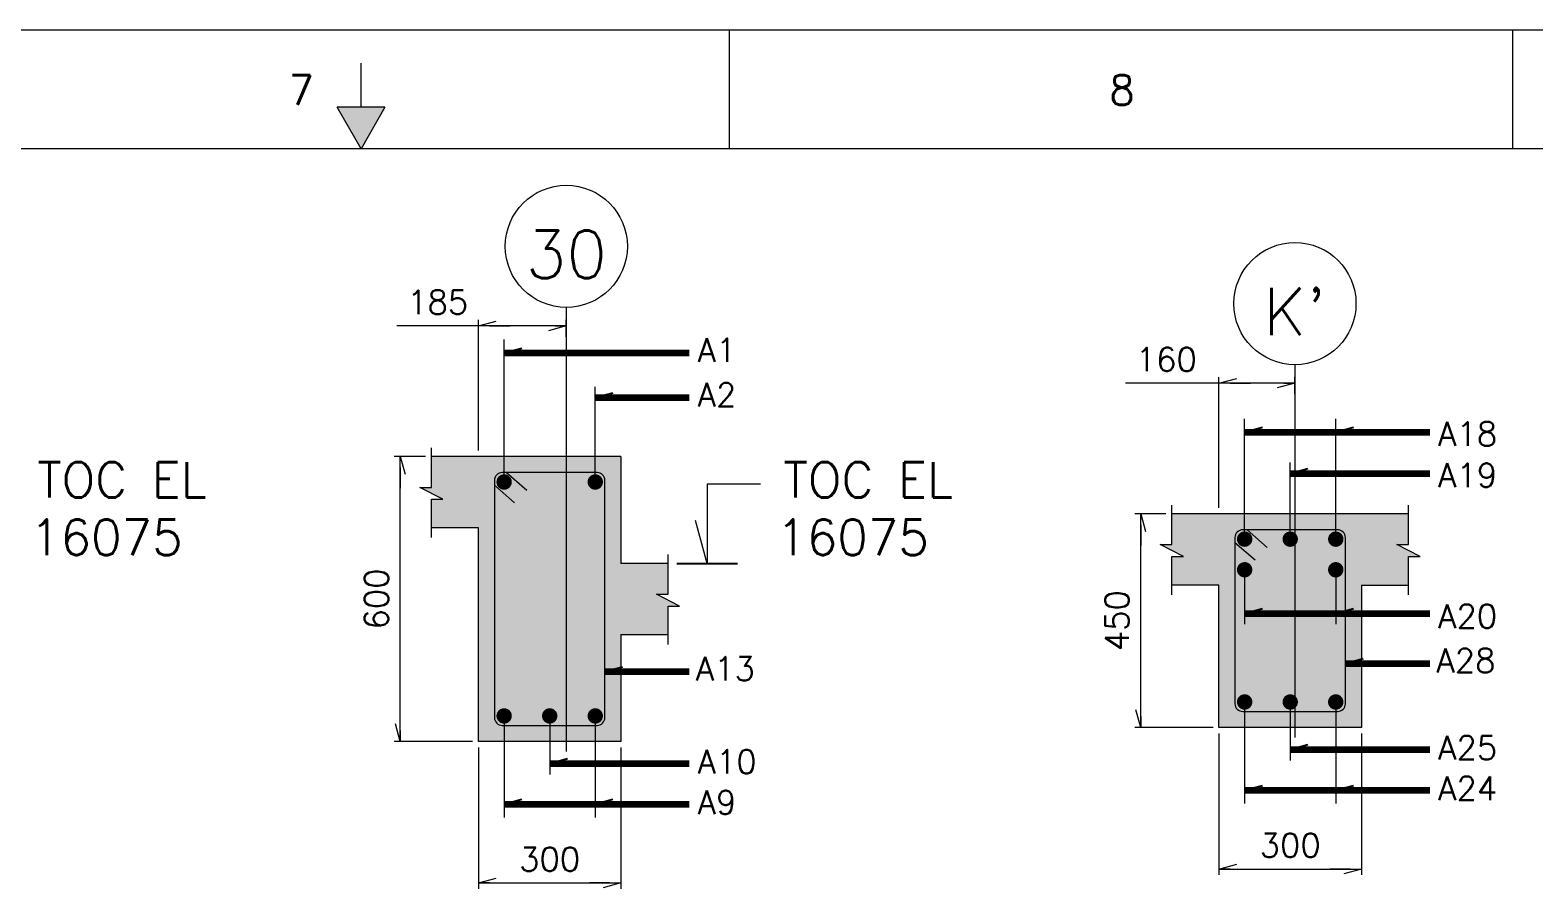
# Model space of a CAD drawing. Extents: x 875770 to 917820, y -160285 to -130585.
# Drawn here: x 897426 to 903760, y -134201 to -130585 of the extents above; entities that cross this region are included whole.
import ezdxf
from ezdxf.enums import TextEntityAlignment as Align
from ezdxf.lldxf.tags import DXFTag

# ---------------------------------------------------------------- set-up
doc = ezdxf.new("R2010")
doc.units = 0
doc.header["$LTSCALE"] = 450
doc.header["$MEASUREMENT"] = 0
doc.header["$PDMODE"] = 34
doc.header["$PDSIZE"] = 75
doc.linetypes.add('0', pattern=[0])
doc.linetypes.add('CENTER2', pattern=[1.125, 0.75, -0.125, 0.125, -0.125])
for name, color, linetype, lineweight in [('CIVIL', 3, 'Continuous', 0), ('CIVIL-GRID_NO_', 6, 'Continuous', 0), ('CIVILSHADE', 25, 'Continuous', 0), ('CV-AB-TITLE', 6, 'Continuous', 0), ('DIM', 2, 'Continuous', 0), ('GRID', 8, 'CENTER2', 0), ('MULLION', 4, 'Continuous', 0), ('REINFORCEMENT', 6, 'Continuous', 0), ('TEMPLATE', 7, 'Continuous', 0)]:
    doc.layers.add(name, color=color, linetype=linetype, lineweight=lineweight)
doc.styles.add('ROMANS', font='romans.shx', dxfattribs={"height": 150})
doc.styles.add('ROMANS_0', font='romans.shx')
doc.styles.get("Standard").update_dxf_attribs({"font": 'romans.shx'})
doc.styles.add('V1', font='romans.shx', dxfattribs={"height": 200})
tags = doc.linetypes.add('ACAD_ISO10W100', pattern=[18.5, 12, -3, 0.5, -3]).pattern_tags.tags
tags[10:11] = [DXFTag(74, 4), DXFTag(75, 0), DXFTag(340, '0'), DXFTag(46, 1.0), DXFTag(50, 0.0), DXFTag(44, 0.0), DXFTag(45, 0.0)]
tags[8:9] = [DXFTag(74, 4), DXFTag(75, 0), DXFTag(340, '0'), DXFTag(46, 1.0), DXFTag(50, 0.0), DXFTag(44, 0.0), DXFTag(45, 0.0)]
tags[6:7] = [DXFTag(74, 4), DXFTag(75, 0), DXFTag(340, '0'), DXFTag(46, 1.0), DXFTag(50, 0.0), DXFTag(44, 0.0), DXFTag(45, 0.0)]
tags[4:5] = [DXFTag(74, 4), DXFTag(75, 0), DXFTag(340, '0'), DXFTag(46, 1.0), DXFTag(50, 0.0), DXFTag(44, 0.0), DXFTag(45, 0.0)]
doc.dimstyles.new('CIVIL', dxfattribs={"dimtxt": 100, "dimasz": 0.31, "dimexe": 25, "dimexo": 25, "dimgap": 50, "dimtad": 1, "dimdec": 0, "dimlfac": 0.5, "dimzin": 0, "dimdsep": 46, "dimtxsty": 'ROMANS_0', "dimblk": 'TICK', "dimcen": 0.06, "dimclrd": 2, "dimclre": 2, "dimclrt": 3, "dimadec": 0, "dimazin": 0, "dimtfac": 1, "dimtdec": 0, "dimtofl": 0, "dimtmove": 0, "dimatfit": 3, "dimldrblk": 'TICK', "dimfxl": 1, "dimtolj": 1, "dimtzin": 0, "dimlwd": -1, "dimlwe": -1, "dimarcsym": 0})

# ---------------------------------------------------------------- blocks, each defined once
blk = doc.blocks.new('TICK')
at = {"color": 2, "ltscale": 0.4}
blk.add_line((-150, 0), (-429, 0), dxfattribs=at)
at = {"color": 3, "linetype": 'ByBlock'}
for p, q in [((0, 0), (-241, -65)), ((-150, 0), (0, 0))]:
    blk.add_line(p, q, dxfattribs=at)
blk = doc.blocks.new('*D126')
at = {"layer": 'DEFPOINTS', "color": 0, "linetype": 'ByBlock', "transparency": 16777216}
for p in [(899314.7, -133580.4), (899914.7, -133580.4), (899914.7, -134176.4)]:
    blk.add_point(p, dxfattribs=at)
at = {"layer": 'DIM', "color": 2, "linetype": 'ByBlock', "transparency": 16777216}
for p, q in [((899314.7, -133605.4), (899314.7, -134201.4)), ((899914.7, -133605.4), (899914.7, -134201.4))]:
    blk.add_line(p, q, dxfattribs=at)
at = {"layer": 'DIM', "color": 0, "linetype": 'ByBlock', "transparency": 16777216}
blk.add_line((899315, -134176.4), (899914.4, -134176.4), dxfattribs=at)
at = {"layer": 'DIM', "color": 0, "linetype": 'ByBlock', "transparency": 16777216, "xscale": 0.309999999999969, "yscale": 0.309999999999969, "zscale": 0.309999999999969, "rotation": 180}
blk.add_blockref('TICK', (899314.7, -134176.4), dxfattribs=at)
at = {"layer": 'DIM', "color": 0, "linetype": 'ByBlock', "transparency": 16777216, "xscale": 0.309999999999969, "yscale": 0.309999999999969, "zscale": 0.309999999999969}
blk.add_blockref('TICK', (899914.7, -134176.4), dxfattribs=at)
at = {"layer": 'DIM', "color": 3, "linetype": 'ByBlock', "transparency": 16777216, "insert": (899614.7, -134076.4), "char_height": 100, "attachment_point": 5, "style": 'ROMANS_0'}
blk.add_mtext('\\A1;300', dxfattribs=at)
blk = doc.blocks.new('*D127')
at = {"layer": 'DEFPOINTS', "color": 0, "linetype": 'ByBlock', "transparency": 16777216}
for p in [(898985.2, -132380.4), (899116.3, -132380.4), (899314.7, -133580.4)]:
    blk.add_point(p, dxfattribs=at)
at = {"layer": 'DIM', "color": 2, "linetype": 'ByBlock', "transparency": 16777216}
for p, q in [((899091.3, -132380.4), (898960.2, -132380.4)), ((899289.7, -133580.4), (898960.2, -133580.4))]:
    blk.add_line(p, q, dxfattribs=at)
at = {"layer": 'DIM', "color": 0, "linetype": 'ByBlock', "transparency": 16777216}
blk.add_line((898985.2, -133580), (898985.2, -132380.7), dxfattribs=at)
at = {"layer": 'DIM', "color": 0, "linetype": 'ByBlock', "transparency": 16777216, "xscale": 0.309999999999969, "yscale": 0.309999999999969, "zscale": 0.309999999999969}
for p, rotation in [((898985.2, -132380.4), 90), ((898985.2, -133580.4), 270)]:
    blk.add_blockref('TICK', p, dxfattribs=dict(at, rotation=rotation))
at = {"layer": 'DIM', "color": 3, "linetype": 'ByBlock', "transparency": 16777216, "insert": (898885.2, -132980.4), "char_height": 100, "attachment_point": 5, "rotation": 90, "style": 'ROMANS_0'}
blk.add_mtext('\\A1;600', dxfattribs=at)
blk = doc.blocks.new('*D128')
at = {"layer": 'DEFPOINTS', "color": 0, "linetype": 'ByBlock', "transparency": 16777216}
for p in [(899314.7, -131830.4), (899684.7, -131901.5), (899314.7, -132380.4)]:
    blk.add_point(p, dxfattribs=at)
at = {"layer": 'DIM', "color": 2, "linetype": 'ByBlock', "transparency": 16777216}
for p, q in [((899314.7, -132355.4), (899314.7, -131805.4)), ((899684.7, -131876.5), (899684.7, -131805.4))]:
    blk.add_line(p, q, dxfattribs=at)
at = {"layer": 'DIM', "color": 0, "linetype": 'ByBlock', "transparency": 16777216}
for p, q in [((899314.7, -131830.4), (898971.5, -131830.4)), ((899684.4, -131830.4), (899315, -131830.4))]:
    blk.add_line(p, q, dxfattribs=at)
at = {"layer": 'DIM', "color": 0, "linetype": 'ByBlock', "transparency": 16777216, "xscale": 0.309999999999969, "yscale": 0.309999999999969, "zscale": 0.309999999999969, "rotation": 180}
blk.add_blockref('TICK', (899314.7, -131830.4), dxfattribs=at)
at = {"layer": 'DIM', "color": 0, "linetype": 'ByBlock', "transparency": 16777216, "xscale": 0.309999999999969, "yscale": 0.309999999999969, "zscale": 0.309999999999969}
blk.add_blockref('TICK', (899684.7, -131830.4), dxfattribs=at)
at = {"layer": 'DIM', "color": 3, "linetype": 'ByBlock', "transparency": 16777216, "insert": (899143, -131730.4), "char_height": 100, "attachment_point": 5, "style": 'ROMANS_0'}
blk.add_mtext('\\A1;185', dxfattribs=at)
blk = doc.blocks.new('*D140')
at = {"layer": 'DEFPOINTS', "color": 0, "linetype": 'ByBlock', "transparency": 16777216}
for p in [(902433.6, -133521.5), (903033.6, -133521.5), (903033.6, -134117.6)]:
    blk.add_point(p, dxfattribs=at)
at = {"layer": 'DIM', "color": 2, "linetype": 'ByBlock', "transparency": 16777216}
for p, q in [((902433.6, -133546.5), (902433.6, -134142.6)), ((903033.6, -133546.5), (903033.6, -134142.6))]:
    blk.add_line(p, q, dxfattribs=at)
at = {"layer": 'DIM', "color": 0, "linetype": 'ByBlock', "transparency": 16777216}
blk.add_line((902433.9, -134117.6), (903033.2, -134117.6), dxfattribs=at)
at = {"layer": 'DIM', "color": 0, "linetype": 'ByBlock', "transparency": 16777216, "xscale": 0.309999999999969, "yscale": 0.309999999999969, "zscale": 0.309999999999969, "rotation": 180}
blk.add_blockref('TICK', (902433.6, -134117.6), dxfattribs=at)
at = {"layer": 'DIM', "color": 0, "linetype": 'ByBlock', "transparency": 16777216, "xscale": 0.309999999999969, "yscale": 0.309999999999969, "zscale": 0.309999999999969}
blk.add_blockref('TICK', (903033.6, -134117.6), dxfattribs=at)
at = {"layer": 'DIM', "color": 3, "linetype": 'ByBlock', "transparency": 16777216, "insert": (902733.6, -134017.6), "char_height": 100, "attachment_point": 5, "style": 'ROMANS_0'}
blk.add_mtext('\\A1;300', dxfattribs=at)
blk = doc.blocks.new('*D141')
at = {"layer": 'DEFPOINTS', "color": 0, "linetype": 'ByBlock', "transparency": 16777216}
for p in [(902433.6, -132071.6), (902753.6, -132142.6), (902433.6, -132621.5)]:
    blk.add_point(p, dxfattribs=at)
at = {"layer": 'DIM', "color": 2, "linetype": 'ByBlock', "transparency": 16777216}
for p, q in [((902433.6, -132596.5), (902433.6, -132046.6)), ((902753.6, -132117.6), (902753.6, -132046.6))]:
    blk.add_line(p, q, dxfattribs=at)
at = {"layer": 'DIM', "color": 0, "linetype": 'ByBlock', "transparency": 16777216}
for p, q in [((902433.6, -132071.6), (902040.4, -132071.6)), ((902753.2, -132071.6), (902433.9, -132071.6))]:
    blk.add_line(p, q, dxfattribs=at)
at = {"layer": 'DIM', "color": 0, "linetype": 'ByBlock', "transparency": 16777216, "xscale": 0.309999999999969, "yscale": 0.309999999999969, "zscale": 0.309999999999969, "rotation": 180}
blk.add_blockref('TICK', (902433.6, -132071.6), dxfattribs=at)
at = {"layer": 'DIM', "color": 0, "linetype": 'ByBlock', "transparency": 16777216, "xscale": 0.309999999999969, "yscale": 0.309999999999969, "zscale": 0.309999999999969}
blk.add_blockref('TICK', (902753.6, -132071.6), dxfattribs=at)
at = {"layer": 'DIM', "color": 3, "linetype": 'ByBlock', "transparency": 16777216, "insert": (902211.8, -131971.6), "char_height": 100, "attachment_point": 5, "style": 'ROMANS_0'}
blk.add_mtext('\\A1;160', dxfattribs=at)
blk = doc.blocks.new('*U82')
at = {"layer": 'TEMPLATE'}
blk.add_hatch(color=25, dxfattribs=at).paths.add_polyline_path([(3037.5, 21525), (2887.5, 21787.5), (3187.5, 21787.5)])
at = {"layer": 'TEMPLATE', "color": 2, "linetype": '0'}
for p, q in [((31537.5, 22275), (-31537.5, 22275)), ((5362.5, 22275), (5362.5, 21525)), ((10312.5, 22275), (10312.5, 21525))]:
    blk.add_line(p, q, dxfattribs=at)
at = {"layer": 'TEMPLATE', "color": 25}
for p, q in [((3037.5, 21787.5), (3037.5, 22066)), ((3187.5, 21787.5), (2887.5, 21787.5)), ((3037.5, 21525), (2887.5, 21787.5)), ((3187.5, 21787.5), (3037.5, 21525))]:
    blk.add_line(p, q, dxfattribs=at)
at = {"layer": 'TEMPLATE', "color": 6, "linetype": '0'}
blk.add_line((30787.5, 21525), (-29287.5, 21525), dxfattribs=at)
at = {"layer": 'TEMPLATE', "color": 4, "style": 'ROMANS'}
for s, p in [('7', (2580.2, 21802.5)), ('8', (7764.7, 21802.5))]:
    blk.add_text(s, height=187.5, dxfattribs=at).set_placement(p)
blk = doc.blocks.new('*D320')
at = {"layer": 'DEFPOINTS', "color": 0, "linetype": 'ByBlock', "transparency": 16777216}
for p in [(902104.1, -132621.5), (902235.2, -132621.5), (902433.6, -133521.5)]:
    blk.add_point(p, dxfattribs=at)
at = {"layer": 'DIM', "color": 2, "linetype": 'ByBlock', "transparency": 16777216}
for p, q in [((902210.2, -132621.5), (902079.1, -132621.5)), ((902408.6, -133521.5), (902079.1, -133521.5))]:
    blk.add_line(p, q, dxfattribs=at)
at = {"layer": 'DIM', "color": 0, "linetype": 'ByBlock', "transparency": 16777216}
blk.add_line((902104.1, -133521.2), (902104.1, -132621.8), dxfattribs=at)
at = {"layer": 'DIM', "color": 0, "linetype": 'ByBlock', "transparency": 16777216, "xscale": 0.309999999999969, "yscale": 0.309999999999969, "zscale": 0.309999999999969}
for p, rotation in [((902104.1, -132621.5), 90), ((902104.1, -133521.5), 270)]:
    blk.add_blockref('TICK', p, dxfattribs=dict(at, rotation=rotation))
at = {"layer": 'DIM', "color": 3, "linetype": 'ByBlock', "transparency": 16777216, "insert": (902004.1, -133071.5), "char_height": 100, "attachment_point": 5, "rotation": 90, "style": 'ROMANS_0'}
blk.add_mtext('\\A1;450', dxfattribs=at)

msp = doc.modelspace()

# ---------------------------------------------------------------- hatches: boundary and pattern name
at = {"layer": 'CIVILSHADE', "ltscale": 0.2}
for points in [[(899314.7, -133580.35), (899314.7, -132680.35), (899116.3, -132680.35), (899116.3, -132560.59), (899164.96, -132560.59), (899067.65, -132510.3), (899116.3, -132510.3), (899116.3, -132380.35), (899914.7, -132380.35), (899914.7, -133580.35)], [(902433.55, -133521.53), (902433.55, -132921.53), (902235.16, -132921.53), (902235.16, -132801.77), (902283.81, -132801.77), (902186.5, -132751.48), (902235.16, -132751.48), (902235.16, -132621.53), (903033.55, -132621.53), (903033.55, -133521.53)], [(903033.55, -132921.53), (903033.55, -132621.53), (903231.95, -132621.53), (903231.95, -132751.48), (903183.3, -132751.48), (903280.61, -132801.77), (903231.95, -132801.77), (903231.95, -132921.53)], [(899914.7, -133130.35), (899914.7, -132830.35), (900113.1, -132830.35), (900113.1, -132960.3), (900064.45, -132960.3), (900161.76, -133010.59), (900113.1, -133010.59), (900113.1, -133130.35)]]:
    msp.add_hatch(color=25, dxfattribs=at).paths.add_polyline_path(points)

# ---------------------------------------------------------------- linework, layer by layer
at = {"color": 2, "ltscale": 266.666667}
msp.add_line((900149.91, -132830.35), (900406, -132830.35), dxfattribs=at)
at = {"layer": 'CIVIL', "color": 3, "linetype": 'ByBlock'}
for p, q in [((899914.7, -132380.35), (899116.3, -132380.35)), ((899914.7, -132380.35), (899116.3, -132380.35)), ((899914.7, -132380.35), (899314.7, -132380.35)), ((903033.55, -132621.53), (902235.16, -132621.53)), ((903231.95, -132621.53), (902235.16, -132621.53)), ((903033.55, -132621.53), (902433.55, -132621.53)), ((899314.7, -132680.35), (899116.3, -132680.35)), ((900113.1, -132830.35), (899914.7, -132830.35)), ((902433.55, -132921.53), (902235.16, -132921.53)), ((903033.55, -132921.53), (903231.95, -132921.53)), ((899914.7, -133130.35), (900113.1, -133130.35))]:
    msp.add_line(p, q, dxfattribs=at)
at = {"layer": 'CIVIL', "color": 2, "ltscale": 0.25, "flags": 128}
for points in [[(899116.3, -132721.71), (899116.3, -132560.59), (899164.96, -132560.59), (899067.65, -132510.3), (899116.3, -132510.3), (899116.3, -132343.48)], [(902235.16, -132962.89), (902235.16, -132801.77), (902283.81, -132801.77), (902186.5, -132751.48), (902235.16, -132751.48), (902235.16, -132584.65)], [(903231.95, -132962.89), (903231.95, -132801.77), (903280.61, -132801.77), (903183.3, -132751.48), (903231.95, -132751.48), (903231.95, -132584.65)], [(900113.1, -133171.71), (900113.1, -133010.59), (900161.76, -133010.59), (900064.45, -132960.3), (900113.1, -132960.3), (900113.1, -132793.48)]]:
    msp.add_lwpolyline(points, dxfattribs=at)
at = {"layer": 'CIVIL', "color": 3, "linetype": 'ByBlock', "flags": 128}
for points in [[(899914.7, -132380.35), (899914.7, -132830.35)], [(899914.7, -133130.35), (899914.7, -133580.35), (899314.7, -133580.35), (899314.7, -132680.35)], [(903033.55, -132921.53), (903033.55, -133521.53), (902433.55, -133521.53), (902433.55, -132921.53)]]:
    msp.add_lwpolyline(points, dxfattribs=at)
at = {"layer": 'CIVIL-GRID_NO_', "color": 6, "ltscale": 0.714288}
for centre in [(899684.7, -131495.33), (902753.55, -131736.51)]:
    msp.add_circle(centre, 257.14, dxfattribs=at)
at = {"layer": 'CV-AB-TITLE', "lineweight": 0, "ltscale": 666.666667, "flags": 128}
msp.add_lwpolyline([(900502.95, -132496.6), (900277.95, -132496.6), (900277.95, -132830.35), (900229.43, -132649.24)], dxfattribs=at)
at = {"layer": 'DIM', "ltscale": 0.5}
for p, q in [((899422.84, -132487.81), (899422.84, -131887.65)), ((899806.57, -132487.81), (899806.57, -132087.65)), ((902541.69, -132728.46), (902541.69, -132221.1)), ((902925.42, -132728.46), (902925.42, -132221.1)), ((902733.55, -132728.46), (902733.55, -132405.63)), ((902541.69, -132857.38), (902541.69, -133085.75)), ((902925.42, -132857.38), (902925.42, -133085.75)), ((902541.69, -133414.08), (902541.69, -133841.67)), ((902733.55, -133414.08), (902733.55, -133660.08)), ((902925.42, -133414.08), (902925.42, -133841.67)), ((899422.84, -133472.9), (899422.84, -133900.49)), ((899614.7, -133472.9), (899614.7, -133718.9)), ((899806.57, -133472.9), (899806.57, -133900.49))]:
    msp.add_line(p, q, dxfattribs=at)
at = {"layer": 'GRID', "color": 8, "linetype": 'ACAD_ISO10W100', "ltscale": 0.05}
for p, q in [((899684.7, -131752.47), (899684.7, -133623.14)), ((902753.55, -131993.65), (902753.55, -133564.31))]:
    msp.add_line(p, q, dxfattribs=at)
at = {"layer": 'REINFORCEMENT', "ltscale": 0.125}
for p, q in [((899382.2, -132500.75), (899466.51, -132574.86)), ((899433.44, -132447.85), (899518.19, -132522.35)), ((902552.29, -132689.03), (902637.04, -132763.53)), ((902501.05, -132741.93), (902585.36, -132816.04))]:
    msp.add_line(p, q, dxfattribs=at)
at = {"layer": 'REINFORCEMENT', "linetype": 'ByBlock', "flags": 128}
for points in [[(899414.7, -133512.85), (899814.7, -133512.85, 0.4142136), (899847.2, -133480.35), (899847.2, -132480.35, 0.4142136), (899814.7, -132447.85), (899414.7, -132447.85, 0.4142136), (899382.2, -132480.35), (899382.2, -133480.35, 0.4142136), (899414.7, -133512.85)], [(902533.55, -133454.03), (902933.55, -133454.03, 0.4142136), (902966.05, -133421.53), (902966.05, -132721.53, 0.4142136), (902933.55, -132689.03), (902533.55, -132689.03, 0.4142136), (902501.05, -132721.53), (902501.05, -133421.53, 0.4142136), (902533.55, -133454.03)]]:
    msp.add_lwpolyline(points, format="xyb", close=True, dxfattribs=at)
at = {"layer": 'REINFORCEMENT', "ltscale": 0.1125, "flags": 128}
for points in [[(899406.64, -132487.81, 32.39, 32.39, 1), (899439.03, -132487.81, 32.39, 32.39, 1), (899406.64, -132487.81, 0, 0, 0)], [(899822.76, -132487.81, 32.39, 32.39, -1), (899790.37, -132487.81, 32.39, 32.39, -1), (899822.76, -132487.81, 0, 0, 0)], [(902749.75, -132728.46, 32.39, 32.39, -1), (902717.36, -132728.46, 32.39, 32.39, -1), (902749.75, -132728.46, 0, 0, 0)], [(902941.61, -132728.46, 32.39, 32.39, -1), (902909.22, -132728.46, 32.39, 32.39, -1), (902941.61, -132728.46, 0, 0, 0)], [(902941.61, -132857.38, 32.39, 32.39, -1), (902909.22, -132857.38, 32.39, 32.39, -1), (902941.61, -132857.38, 0, 0, 0)], [(902749.75, -133414.08, 32.39, 32.39, 1), (902717.36, -133414.08, 32.39, 32.39, 1), (902749.75, -133414.08, 0, 0, 0)], [(902941.61, -133414.08, 32.39, 32.39, 1), (902909.22, -133414.08, 32.39, 32.39, 1), (902941.61, -133414.08, 0, 0, 0)], [(899630.9, -133472.9, 32.39, 32.39, 1), (899598.51, -133472.9, 32.39, 32.39, 1), (899630.9, -133472.9, 0, 0, 0)], [(899822.76, -133472.9, 32.39, 32.39, 1), (899790.37, -133472.9, 32.39, 32.39, 1), (899822.76, -133472.9, 0, 0, 0)]]:
    msp.add_lwpolyline(points, format="xyseb", dxfattribs=at)
at = {"layer": 'REINFORCEMENT', "ltscale": 0.1125, "const_width": 32.39, "flags": 128}
for points in [[(902525.49, -132728.46, 1), (902557.89, -132728.46, 1), (902525.49, -132728.46)], [(902525.49, -132857.38, 1), (902557.89, -132857.38, 1), (902525.49, -132857.38)], [(902525.49, -133414.08, -1), (902557.89, -133414.08, -1), (902525.49, -133414.08)], [(899406.64, -133472.9, -1), (899439.03, -133472.9, -1), (899406.64, -133472.9)]]:
    msp.add_lwpolyline(points, format="xyb", dxfattribs=at)

# ---------------------------------------------------------------- block references
at = {"layer": 'DIM', "ltscale": 0.666667, "xscale": 0.6666666666666, "yscale": 0.6666666666666, "zscale": 0.6666666666666}
msp.add_blockref('*U82', (896795.06, -145434.56, 25), dxfattribs=at)

# ---------------------------------------------------------------- texts
at = {"layer": 'CIVIL-GRID_NO_', "color": 6, "char_height": 200, "attachment_point": 5, "line_spacing_factor": 0.6}
for s, insert in [('30', (899684.7, -131528.66)), ("K'", (902753.55, -131769.84))]:
    msp.add_mtext(s, dxfattribs=dict(at, insert=insert))
at = {"layer": 'CV-AB-TITLE', "lineweight": -2, "style": 'V1'}
for s, p in [('TOC EL', (897812.81, -132478.5)), ('TOC EL', (900956.04, -132478.5)), ('16075', (897747.35, -132720.48)), ('16075', (900890.58, -132720.48))]:
    msp.add_text(s, height=150, dxfattribs=at).set_placement(p, align=Align.MIDDLE_CENTER)
at = {"layer": 'MULLION', "color": 3}
for s, p in [('A1', (900237.95, -131982.07)), ('A2', (900237.95, -132170.34)), ('A28', (903349.39, -133289.44)), ('A13', (900230.54, -133323.83)), ('A25', (903356.8, -133656.73)), ('A10', (900237.95, -133715.56)), ('A24', (903356.8, -133828.03)), ('A9', (900237.95, -133886.85))]:
    msp.add_text(s, height=100, dxfattribs=at).set_placement(p)
for s, p in [('A18', (903356.8, -132234.74)), ('A19', (903356.8, -132408.97)), ('A20', (903356.8, -133003.06))]:
    msp.add_text(s, height=100, dxfattribs=at).set_placement(p, align=Align.TOP_LEFT)

# ---------------------------------------------------------------- dimensions: what is measured, and where the dimension line sits
at = {"layer": 'DIM', "linetype": 'ByBlock'}
for base, p1, p2, picture, middle in [((899314.7, -131830.41), (899684.7, -131901.46), (899314.7, -132380.35), '*D128', (899142.96, -131830.41)), ((902433.55, -132071.59), (902753.55, -132142.64), (902433.55, -132621.53), '*D141', (902211.82, -132071.59))]:
    dim = msp.add_linear_dim(base=base, p1=p1, p2=p2, angle=180, dimstyle='CIVIL', override={"dimtxt": 100, "dimasz": 0.31, "dimexe": 25, "dimexo": 25, "dimgap": 50, "dimlfac": 0.5, "dimtxsty": 'ROMANS_0', "dimcen": 0.06, "dimclrd": 0, "dimlwe": 65535}, dxfattribs=at)
    dim.commit()
    dim.dimension.update_dxf_attribs({"geometry": picture, "text_midpoint": middle, "dimtype": 160})
for base, p1, p2, picture, middle in [((898985.24, -132380.35), (899314.7, -133580.35), (899116.3, -132380.35), '*D127', (898885.24, -132980.35)), ((902104.09, -132621.53), (902433.55, -133521.53), (902235.16, -132621.53), '*D320', (902004.09, -133071.53))]:
    dim = msp.add_linear_dim(base=base, p1=p1, p2=p2, angle=90, dimstyle='CIVIL', override={"dimtxt": 100, "dimasz": 0.31, "dimexe": 25, "dimexo": 25, "dimgap": 50, "dimlfac": 0.5, "dimtxsty": 'ROMANS_0', "dimcen": 0.06, "dimclrd": 0, "dimlwe": 65535}, dxfattribs=at)
    dim.commit()
    dim.dimension.update_dxf_attribs({"geometry": picture, "text_midpoint": middle})
for base, p1, p2, picture, middle in [((899914.7, -134176.39), (899314.7, -133580.35), (899914.7, -133580.35), '*D126', (899614.7, -134076.39)), ((903033.55, -134117.56), (902433.55, -133521.53), (903033.55, -133521.53), '*D140', (902733.55, -134017.56))]:
    dim = msp.add_linear_dim(base=base, p1=p1, p2=p2, dimstyle='CIVIL', override={"dimtxt": 100, "dimasz": 0.31, "dimexe": 25, "dimexo": 25, "dimgap": 50, "dimlfac": 0.5, "dimtxsty": 'ROMANS_0', "dimcen": 0.06, "dimclrd": 0, "dimlwe": 65535}, dxfattribs=at)
    dim.commit()
    dim.dimension.update_dxf_attribs({"geometry": picture, "text_midpoint": middle})

# ---------------------------------------------------------------- leaders
for points in [[(899422.84, -131943.98), (900202.83, -131943.98)], [(899806.57, -132132.24), (900202.83, -132132.24)], [(902541.69, -132277.43), (903321.68, -132277.43)], [(902925.42, -132277.43), (903321.68, -132277.43)], [(902733.55, -132451.66), (903321.68, -132451.66)], [(902541.69, -133041.15), (903321.68, -133041.15)], [(902925.42, -133041.15), (903321.68, -133041.15)], [(902966.05, -133251.74), (903321.68, -133251.74)], [(899847.2, -133286.12), (900202.83, -133286.12)], [(902733.55, -133614.04), (903321.68, -133614.04)], [(899614.7, -133672.87), (900202.83, -133672.87)], [(902541.69, -133785.34), (903321.68, -133785.34)], [(902925.42, -133785.34), (903321.68, -133785.34)], [(899422.84, -133844.16), (900202.83, -133844.16)], [(899806.57, -133844.16), (900202.83, -133844.16)]]:
    msp.add_leader(points, dimstyle='CIVIL', override={"dimscale": 1, "dimtxt": 100, "dimasz": 0.31, "dimgap": 50, "dimlfac": 0.75, "dimtxsty": 'ROMANS_0', "dimclrd": 0, "dimldrblk": 'TICK', "dimfxl": 100, "dimlwd": 65534, "dimarcsym": 1}, dxfattribs=at)

doc.saveas('drawing.dxf')
